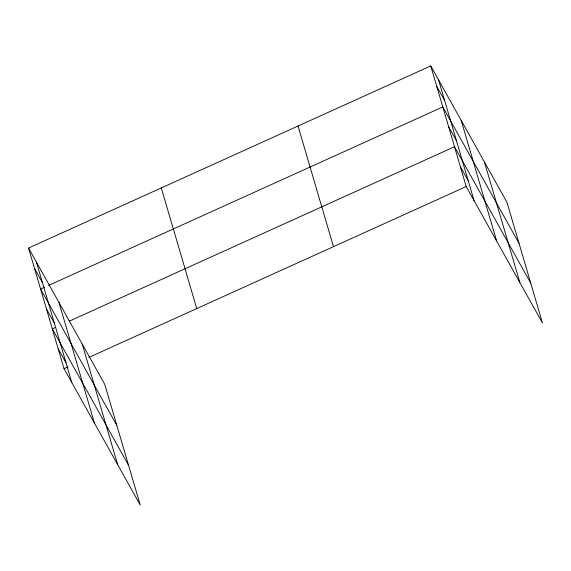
<?xml version="1.0" encoding="UTF-8"?>
<svg xmlns="http://www.w3.org/2000/svg" width="571" height="571" viewBox="0 0 571 571"><rect width="100%" height="100%" fill="white"/><g stroke="black" fill="none" stroke-linecap="round" stroke-linejoin="round"><path stroke-width="0.86" d="M28.55 248.042L104.786 384.447L140.259 505.071L64.023 368.666L28.55 248.042L430.741 65.929L506.977 202.334L542.45 322.958L466.214 186.553L430.741 65.929M44.631 287.234L40.612 289.054L116.841 425.459M48.656 285.407L442.803 106.941L519.039 243.346M55.537 327.404L52.318 328.86L128.554 465.265M69.212 321.209L454.509 146.747L530.745 283.152M64.023 368.666L68.042 366.846M88.962 357.375L466.214 186.553M436.772 86.435L444.616 100.467M448.656 126.848L456.5 140.88M460.362 166.653L468.206 180.686M34.581 268.548L42.425 282.581M46.465 308.954L54.309 322.986M58.171 348.76L66.015 362.792M484.408 161.95L519.881 282.574M461.154 120.345L496.627 240.969M438.585 79.961L474.058 200.585M298.019 126.027L333.493 246.651M161.272 187.945L196.745 308.568M82.217 344.063L117.69 464.687M58.963 302.452L94.436 423.082M36.394 262.075L71.867 382.698"/></g></svg>
